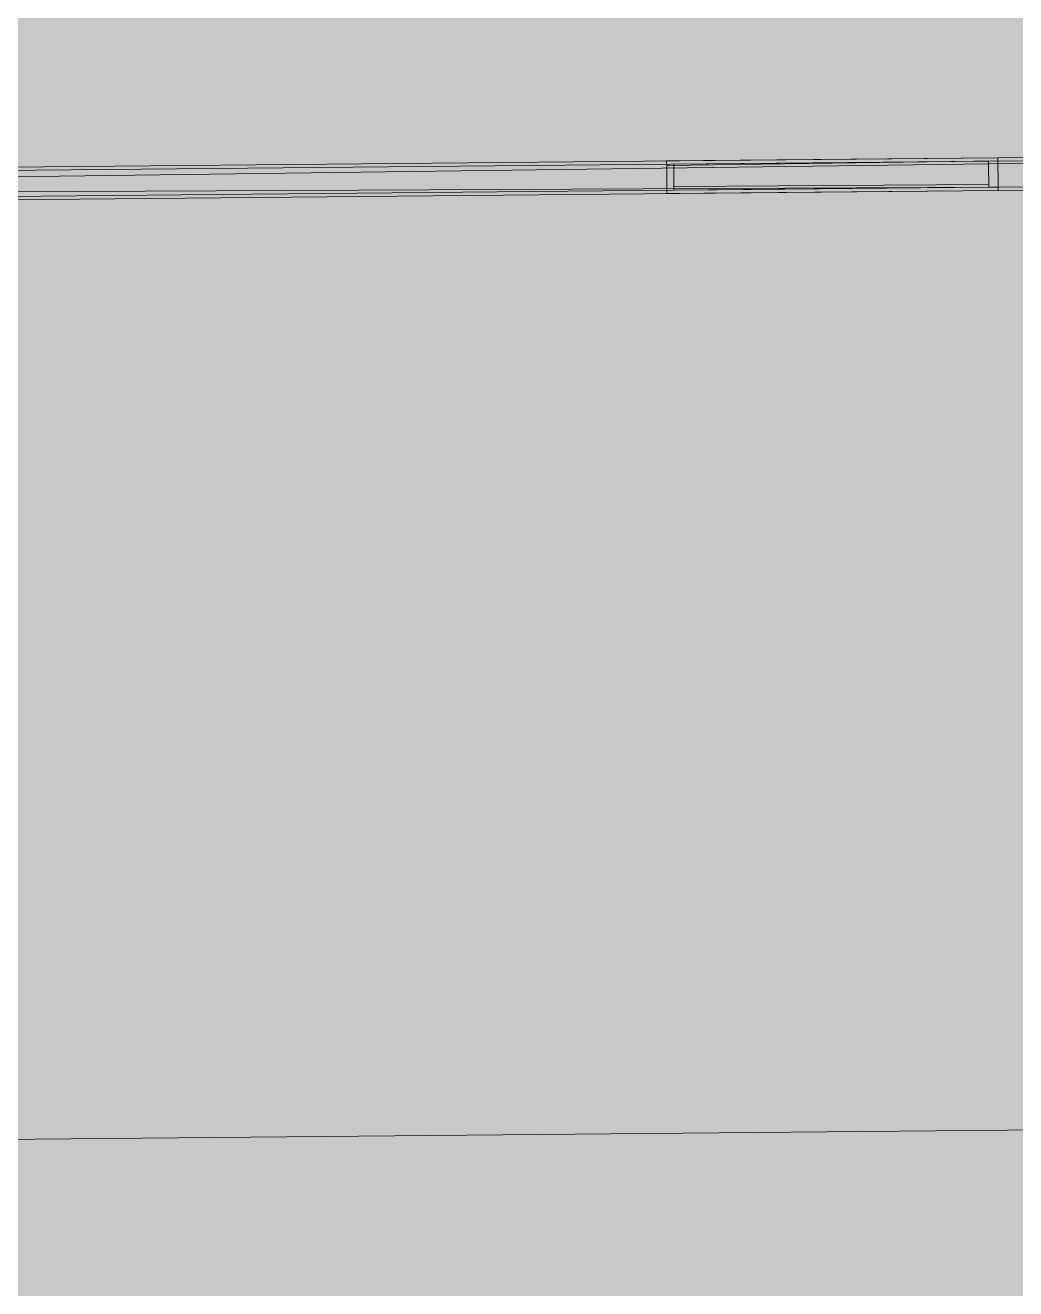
# Model space of a CAD drawing. Header units: millimetres. Extents: x 141848 to 1648660, y -821378 to -151356.
# Drawn here: x 161268 to 161996, y -272058 to -271128 of the extents above; entities that cross this region are included whole.
import ezdxf

# ---------------------------------------------------------------- set-up
doc = ezdxf.new("R2010")
doc.units = ezdxf.units.MM
doc.header["$MEASUREMENT"] = 0
doc.layers.add('Divers - Dessin général', color=7, linetype='Continuous')

# ---------------------------------------------------------------- blocks, each defined once
blk = doc.blocks.new('Forme_120_1')
at = {"color": 7, "linetype": 'Continuous', "lineweight": 20, "flags": 128}
for points in [[(161976.26, -271228.17), (162502.7, -271223.19)], [(162502.7, -271223.19), (161976.28, -271230.17)], [(157432.67, -271271.22), (161976.26, -271228.17)], [(161976.28, -271230.17), (157432.85, -271290.42)], [(161951.26, -271228.41), (161744.77, -271230.37)], [(161976.45, -271247.37), (162502.89, -271242.38)], [(157432.85, -271290.42), (161976.45, -271247.37)], [(161976.43, -271245.51), (161744.92, -271246.83)], [(161976.45, -271247.37), (161744.95, -271249.57)], [(161976.45, -271247.37), (161776.69, -271249.26)]]:
    blk.add_lwpolyline(points, dxfattribs=at)
at = {"color": 212, "linetype": 'Continuous', "lineweight": 5, "true_color": 0xcb00cc, "flags": 128}
for points in [[(161976.26, -271228.17), (161951.26, -271228.41), (161744.77, -271230.37)], [(161744.77, -271230.37), (161744.92, -271246.83), (161744.95, -271249.57)], [(161976.45, -271247.37), (161976.28, -271230.17), (161976.26, -271228.17)], [(161744.95, -271249.57), (161776.69, -271249.26), (161976.45, -271247.37)]]:
    blk.add_lwpolyline(points, dxfattribs=at)
blk = doc.blocks.new('Forme_121_1')
at = {"color": 7, "linetype": 'Continuous', "lineweight": 20, "flags": 128}
for points in [[(162503.63, -271220.78), (161983.19, -271225.71)], [(161983.19, -271225.71), (157433.59, -271268.81)], [(161739.51, -271228.02), (161983.19, -271225.71)], [(161983.21, -271227.99), (161739.54, -271231.45)], [(161983.19, -271225.71), (161773.05, -271227.7)], [(161983.4, -271247.24), (157433.59, -271268.81)], [(161983.42, -271249.71), (157433.82, -271292.81)], [(161739.74, -271252.02), (161957.35, -271249.95)], [(162503.86, -271244.78), (161983.4, -271247.24)], [(162503.86, -271244.78), (161983.42, -271249.71)]]:
    blk.add_lwpolyline(points, dxfattribs=at)
at = {"color": 212, "linetype": 'Continuous', "lineweight": 5, "true_color": 0xcb00cc, "flags": 128}
for points in [[(161983.19, -271225.71), (161773.05, -271227.7), (161739.51, -271228.02)], [(161739.51, -271228.02), (161739.54, -271231.45), (161739.74, -271252.02)], [(161983.42, -271249.71), (161983.4, -271247.24), (161983.19, -271225.71)], [(161739.74, -271252.02), (161957.35, -271249.95), (161983.42, -271249.71)]]:
    blk.add_lwpolyline(points, dxfattribs=at)

msp = doc.modelspace()

# ---------------------------------------------------------------- hatches: boundary and pattern name
at = {"linetype": 'Continuous', "lineweight": 0, "true_color": 0x6f6f6f}
h = msp.add_hatch(color=8, dxfattribs=at)
h.paths.add_polyline_path([(141848.442, -295062.571), (269220.821, -293826.868), (269220.821, -270902.734), (268763.049, -270902.734), (254213.6, -271040.575), (254213.6, -163437.635), (153156.2, -163437.635), (153156.2, -271040.575), (153182.962, -271040.57), (153183.146, -272000.514, -0.4094274), (149183.681, -275935.042), (141848.442, -275935.042)])
h.paths.add_polyline_path([(158435.584, -260639.953), (155145.584, -260639.953), (155145.584, -248364.953), (155145.584, -243089.974), (155145.584, -242189.974), (158435.584, -242189.974)], flags=0)
h.paths.add_polyline_path([(161503.433, -171995.57), (161503.433, -193810.571), (161503.433, -230015.57), (161503.433, -260810.571), (196775.042, -260810.571), (196775.042, -222495.57), (186955.542, -222495.57), (186955.542, -218295.57), (196754.55, -218295.57), (196754.55, -208495.57), (196754.55, -204495.57), (193355.542, -204495.57), (193355.542, -195161.535), (195576.034, -195161.535), (195576.034, -189810.571), (217850.068, -189810.571), (217850.068, -262266.885), (245610.045, -262266.885), (245610.045, -253395.571), (245626.034, -253395.571), (246426.034, -253395.571), (247826.034, -253395.571), (247826.034, -248005.571), (247826.034, -246605.571), (245626.034, -246605.571), (245610.045, -246605.571), (245610.045, -171995.57), (212806.28, -171995.57)], flags=0)
h.paths.add_polyline_path([(162737.042, -269433.913, -0.0903187), (162858.773, -268727.623, -0.2014487), (163912.639, -267592.74, -0.1042114), (164718.006, -267415.055), (165317.979, -267409.371, -0.1040446), (166125.354, -267571.244, -0.2382555), (167284.257, -268953.318, -0.0551886), (167336.836, -269390.334), (167338.931, -269611.438), (167351.046, -270890.267), (167092.583, -271892.761, -0.2679492), (165370.083, -272909.124), (164770.11, -272914.808, -0.1937175), (163379.252, -272370.185, -0.0705688), (163028.663, -271931.262, -0.1316525), (162751.253, -270933.845)], flags=0)
h.paths.add_polyline_path([(175327.752, -275599.002, -0.4157911), (173316.986, -273599.031), (173316.986, -273452.052), (173330.488, -267377.824, -0.3805567), (175316.986, -265609.826), (175394.714, -265609.826), (175394.714, -270609.826), (190394.714, -270609.826), (190394.714, -265609.826), (195356.191, -265609.826, -0.4142136), (196856.191, -267109.826), (196856.191, -273660.699, -0.3455016), (195137.285, -275433.432)], flags=0)
h.paths.add_polyline_path([(205510.093, -271504.083, -0.1344739), (205230.948, -270484.937), (205230.948, -268984.937, -0.4142136), (207230.948, -266984.937), (207830.948, -266984.937, -0.4142136), (209830.948, -268984.937), (209830.948, -270484.937, -0.1288203), (209574.03, -271465.581, -0.2709363), (207830.948, -272484.937), (207230.948, -272484.937, -0.26498)], flags=0)
h.paths.add_polyline_path([(217862.687, -273329.325), (217869.949, -267730.336, -0.0985615), (218100.718, -266943.721), (218117.681, -266951.545, -0.258849), (219955.479, -265605.827), (219953.141, -265587.294), (220637.569, -265587.294), (220637.569, -265687.294), (220637.569, -270687.294), (250537.569, -270687.294), (250537.569, -265687.294), (252208.004, -265687.294), (254186.294, -265687.294), (254186.294, -267687.294), (254186.294, -271062.255, 0.0013458), (254186.323, -271073.021), (254197.209, -273095.233, -0.4142136), (252208.004, -275105.97), (243484.534, -275105.97, -0.005189), (243431.438, -275116.103), (235447.992, -275196.191), (220071.012, -275253.24, -0.3865533), (217873.089, -273475.385, -0.0251892)], flags=0)

# ---------------------------------------------------------------- linework, layer by layer
at = {"color": 7, "linetype": 'Continuous', "lineweight": 20, "flags": 128}
for points in [[(161976.264, -271228.173), (162502.705, -271223.186)], [(162502.705, -271223.186), (161976.283, -271230.167)], [(162503.63, -271220.777), (161983.193, -271225.708)], [(157432.672, -271271.219), (161976.264, -271228.173)], [(161976.283, -271230.167), (157432.854, -271290.418)], [(161983.193, -271225.708), (157433.595, -271268.81)], [(161739.508, -271228.016), (161983.193, -271225.708)], [(161983.215, -271227.992), (161739.54, -271231.454)], [(161951.261, -271228.41), (161744.767, -271230.366)], [(161983.193, -271225.708), (161773.053, -271227.698)], [(161976.446, -271247.372), (162502.887, -271242.385)], [(157432.854, -271290.418), (161976.446, -271247.372)], [(161983.397, -271247.243), (157433.595, -271268.81)], [(161983.42, -271249.706), (157433.822, -271292.809)], [(161739.735, -271252.015), (161957.348, -271249.953)], [(161976.429, -271245.515), (161744.923, -271246.832)], [(161976.446, -271247.372), (161744.949, -271249.566)], [(161976.446, -271247.372), (161776.693, -271249.265)], [(162503.858, -271244.776), (161983.397, -271247.243)], [(162503.858, -271244.776), (161983.42, -271249.706)]]:
    msp.add_lwpolyline(points, dxfattribs=at)
at = {"color": 212, "linetype": 'Continuous', "lineweight": 5, "true_color": 0xcb00cc, "flags": 128}
for points in [[(161983.193, -271225.708), (161773.053, -271227.698), (161739.508, -271228.016)], [(161739.508, -271228.016), (161739.54, -271231.454), (161739.735, -271252.015)], [(161976.264, -271228.173), (161951.261, -271228.41), (161744.767, -271230.366)], [(161744.767, -271230.366), (161744.923, -271246.832), (161744.949, -271249.566)], [(161976.446, -271247.372), (161976.283, -271230.167), (161976.264, -271228.173)], [(161983.42, -271249.706), (161983.397, -271247.243), (161983.193, -271225.708)], [(161739.735, -271252.015), (161957.348, -271249.953), (161983.42, -271249.706)], [(161744.949, -271249.566), (161776.693, -271249.265), (161976.446, -271247.372)]]:
    msp.add_lwpolyline(points, dxfattribs=at)
at = {"layer": 'Divers - Dessin général', "color": 14, "linetype": 'Continuous', "lineweight": 5, "true_color": 0x990000}
msp.add_lwpolyline([(254205.676, -163437.635), (254186.294, -271067.638), (152856.388, -272027.634), (152839.018, -197317.635), (152835.676, -163437.635)], close=True, dxfattribs=at)

# ---------------------------------------------------------------- block references
at = {"linetype": 'Continuous', "lineweight": 0}
for name in ['Forme_121_1', 'Forme_120_1']:
    msp.add_blockref(name, (0, 0), dxfattribs=at)

doc.saveas('drawing.dxf')
